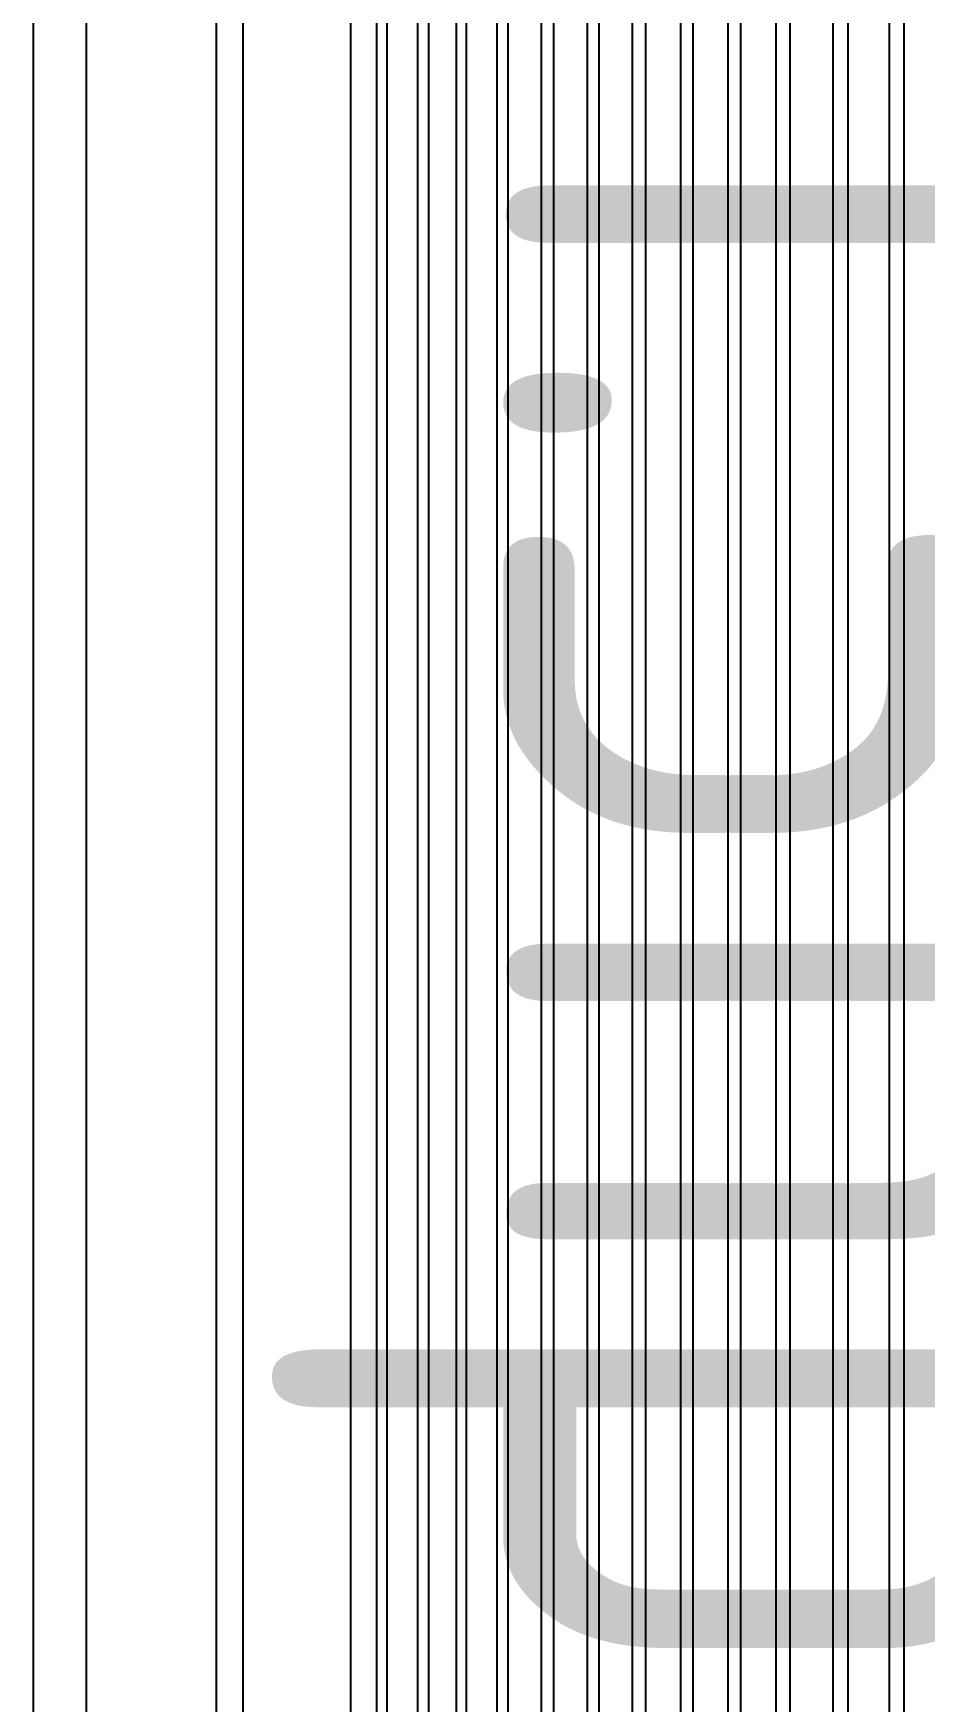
# Model space of a CAD drawing. Header units: inches. Extents: x 16928 to 514628, y -1471 to 241387.
# Drawn here: x 305071.7 to 305216.8, y 34692.3 to 34963.8 of the extents above; entities that cross this region are included whole.
import ezdxf
from ezdxf.enums import TextEntityAlignment as Align

# ---------------------------------------------------------------- set-up
doc = ezdxf.new("R2010")
doc.units = ezdxf.units.IN
doc.header["$MEASUREMENT"] = 0
doc.layers.add('A-ROOMSYM', color=3, linetype='Continuous')
doc.layers.add('Edges', color=7, linetype='Continuous')
doc.styles.add('STYLE1', font='ISOCP.SHX')

# ---------------------------------------------------------------- blocks, each defined once
blk = doc.blocks.new('air con')
at = {"layer": 'Edges'}
for p, q in [((71.402, 41.898), (152.402, 41.898)), ((71.402, 41.095), (152.402, 41.095)), ((71.402, 39.122), (152.402, 39.122)), ((152.402, 38.724), (71.402, 38.724)), ((152.402, 37.092), (71.402, 37.092)), ((152.402, 36.701), (71.402, 36.701)), ((152.402, 36.542), (71.402, 36.542)), ((152.402, 36.078), (71.402, 36.078)), ((152.402, 35.914), (71.402, 35.914)), ((152.402, 35.493), (71.402, 35.493)), ((152.402, 35.34), (71.402, 35.34)), ((152.402, 34.877), (71.402, 34.877)), ((152.402, 34.709), (71.402, 34.709)), ((152.402, 34.207), (71.402, 34.207)), ((152.402, 34.022), (71.402, 34.022)), ((152.402, 33.51), (71.402, 33.51)), ((152.402, 33.335), (71.402, 33.335)), ((152.402, 32.826), (71.402, 32.826)), ((152.402, 32.625), (71.402, 32.625)), ((152.402, 32.098), (71.402, 32.098)), ((152.402, 31.911), (71.402, 31.911)), ((152.402, 31.378), (71.402, 31.378)), ((152.402, 31.189), (71.402, 31.189)), ((152.402, 30.654), (71.402, 30.654)), ((152.402, 30.439), (71.402, 30.439)), ((152.402, 29.791), (71.402, 29.791)), ((152.402, 29.562), (71.402, 29.562)), ((152.402, 28.935), (71.402, 28.935)), ((152.402, 28.714), (71.402, 28.714))]:
    blk.add_line(p, q, dxfattribs=at)

msp = doc.modelspace()

# ---------------------------------------------------------------- block references
at = {"xscale": 10.74849191040555, "yscale": 10.74849191040555, "zscale": 10.74849191040555, "rotation": 90.0000000000023}
msp.add_blockref('air con', (305521.99, 33580.74), dxfattribs=at)

# ---------------------------------------------------------------- texts
at = {"layer": 'A-ROOMSYM', "color": 8, "style": 'STYLE1', "width": 0.8}
msp.add_text('1.5hp', height=124.656, rotation=270, dxfattribs=at).set_placement((305148.14, 34827.18), align=Align.CENTER)

doc.saveas('drawing.dxf')
